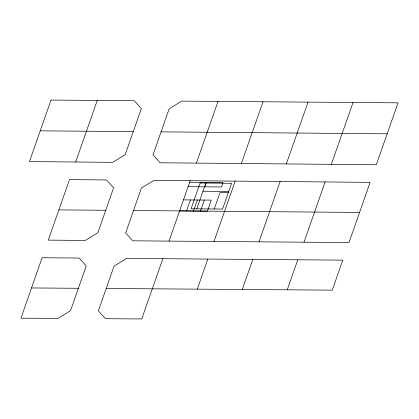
<?xml version="1.0" encoding="UTF-8"?>
<svg xmlns="http://www.w3.org/2000/svg" width="419" height="419" viewBox="0 0 419 419"><rect width="100%" height="100%" fill="white"/><g stroke="black" fill="none" stroke-linecap="round" stroke-linejoin="round"><path stroke-width="0.63" d="M31.535 287.953L42.094 257.732L79.133 258.041L86.241 265.903L70.528 310.694L58.005 318.414L20.95 318.173L31.535 287.953L78.4 288.288M58.87 209.888L48.279 240.129L85.319 240.438L97.868 232.739L113.607 187.812L106.499 179.95L69.491 179.62L58.87 209.888L105.719 210.286M75.677 162.017L97.255 100.44M106.196 288.481L98.365 310.84L105.468 318.707L141.737 318.943L162.871 258.696L342.805 260.141L332.262 290.142L106.196 288.481L114.057 266.117L126.606 258.418L162.871 258.696M133.504 210.521L125.658 232.948L132.765 240.815L349.011 242.559L370.103 182.359L153.935 180.374L141.386 188.073L133.504 210.521L359.575 212.443M161.079 131.859L169.166 108.809L181.715 101.11L398.05 102.844L376.288 164.756L160.089 162.771L153.019 154.883L161.079 131.859L387.166 133.823M169.025 241.098L190.189 180.694M196.375 163.096L218.032 101.408M186.56 210.94L190.425 199.936M193.505 211.003L197.37 199.999M196.82 208.83L205.849 183.051M204.776 186.822L206.326 182.417M200.45 211.066L204.315 200.062M214.224 208.987L220.022 192.483L228.355 192.562M197.297 289.136L207.824 259.073M214.004 241.47L235.159 181.113M241.344 163.51L263.048 101.754M242.287 289.466L252.809 259.419M259.021 241.815L280.133 181.527M287.277 289.791L297.789 259.79M304 242.187L325.134 181.94M331.314 164.337L353.034 102.498M286.313 163.923L308.054 102.126M40.229 130.833L133.289 131.624M189.655 182.265L222.992 182.574L221.447 186.974L188.11 186.665M202.985 191.221L228.743 191.462M183.48 199.868L211.26 200.125L207.395 211.129L179.615 210.872M51.018 100.057L29.445 161.587L112.659 162.347L125.202 154.648L141.35 108.594L134.274 100.728L51.018 100.057M200.13 182.998L191.074 208.777L222.557 209.065L231.613 183.286L200.13 182.998"/></g></svg>
